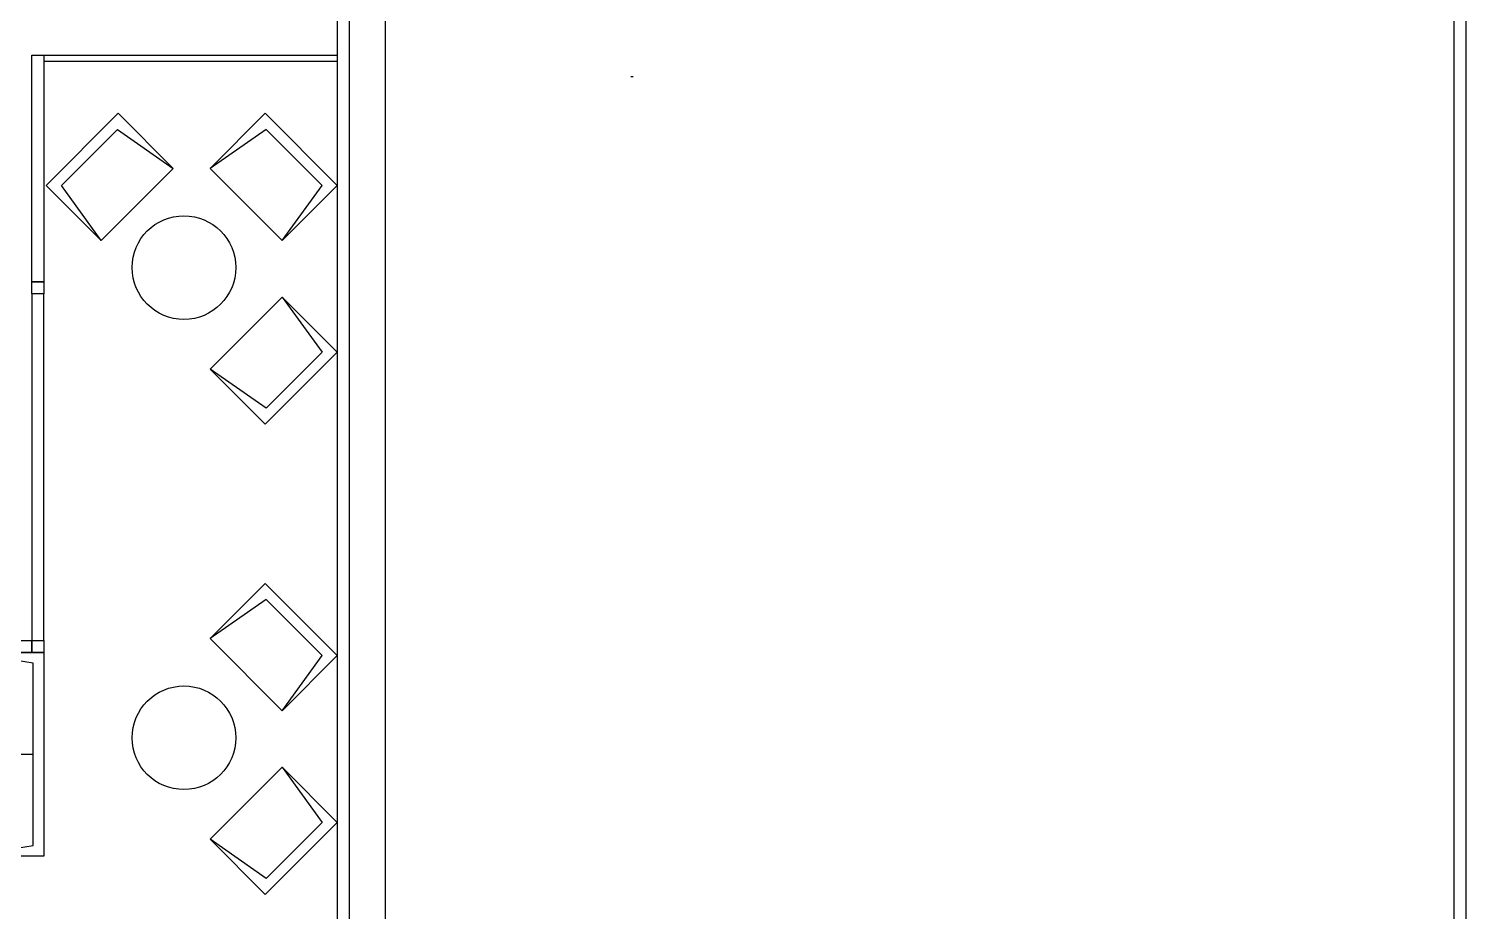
# Model space of a CAD drawing. Header units: millimetres. Extents: x 5004 to 15052, y -6179 to -3495.
# Drawn here: x 13750 to 14949, y -5027 to -4291 of the extents above; entities that cross this region are included whole.
import ezdxf

# ---------------------------------------------------------------- set-up
doc = ezdxf.new("R2010")
doc.units = ezdxf.units.MM

msp = doc.modelspace()

# ---------------------------------------------------------------- linework, layer by layer
for p, q in [((14047.7, -3984.6), (14047.7, -5363.3)), ((14007.7, -4213.3), (14007.7, -5323.3)), ((14017.7, -4213.3), (14017.7, -5333.3)), ((13763.2, -4313.3), (14007.7, -4313.3)), ((13763.2, -4318.3), (14007.7, -4318.3)), ((14254.4, -4331.3), (14252.4, -4331.3))]:
    msp.add_line(p, q)
for points in [[(12068.9, -5694.6), (14948.9, -5694.6), (14948.9, -3624.6), (12068.9, -3624.6)], [(12078.9, -5684.6), (14938.9, -5684.6), (14938.9, -3634.6), (12078.9, -3634.6)], [(13753.2, -4313.3), (13763.2, -4313.3), (13763.2, -4502.3), (13753.2, -4502.3)], [(13753.2, -4502.3), (13763.2, -4502.3), (13763.2, -4512.3), (13753.2, -4512.3)], [(13763.2, -4512.3), (13753.2, -4512.3), (13753.2, -4801.3), (13763.2, -4801.3)], [(13459.2, -4801.3), (13753.2, -4801.3), (13753.2, -4811.3), (13459.2, -4811.3)], [(13753.2, -4801.3), (13763.2, -4801.3), (13763.2, -4811.3), (13753.2, -4811.3)]]:
    msp.add_lwpolyline(points, close=True)
for points in [[(13871, -4407.8), (13825.1, -4361.8), (13764.9, -4421.9), (13810.9, -4467.9), (13777.7, -4421.9), (13824.4, -4375.3), (13871, -4407.8), (13810.9, -4467.9)], [(13901.7, -4407.8), (13947.6, -4361.8), (14007.7, -4421.9), (13961.8, -4467.9), (13995, -4421.9), (13948.3, -4375.3), (13901.7, -4407.8), (13961.8, -4467.9)], [(13901.7, -4575.1), (13947.6, -4621.1), (14007.7, -4561.1), (13961.8, -4515.1), (13995, -4561.1), (13948.3, -4607.7), (13901.7, -4575.1), (13961.8, -4515.1)], [(13901.7, -4799.8), (13947.6, -4753.8), (14007.7, -4813.9), (13961.8, -4859.9), (13995, -4813.9), (13948.3, -4767.3), (13901.7, -4799.8), (13961.8, -4859.9)], [(13698.2, -4811.3), (13763.2, -4811.3), (13763.2, -4981.3), (13698.2, -4981.3), (13754.2, -4972.3), (13754.2, -4820.3), (13698.2, -4811.3), (13698.2, -4981.3), (13698.2, -4896.3), (13754.2, -4896.3)], [(13901.7, -4967.1), (13947.6, -5013.1), (14007.7, -4953), (13961.8, -4907), (13995, -4953), (13948.3, -4999.7), (13901.7, -4967.1), (13961.8, -4907)]]:
    msp.add_lwpolyline(points)
for centre in [(13879.9, -4490.5), (13879.9, -4882.5)]:
    msp.add_circle(centre, 43.2)

doc.saveas('drawing.dxf')
